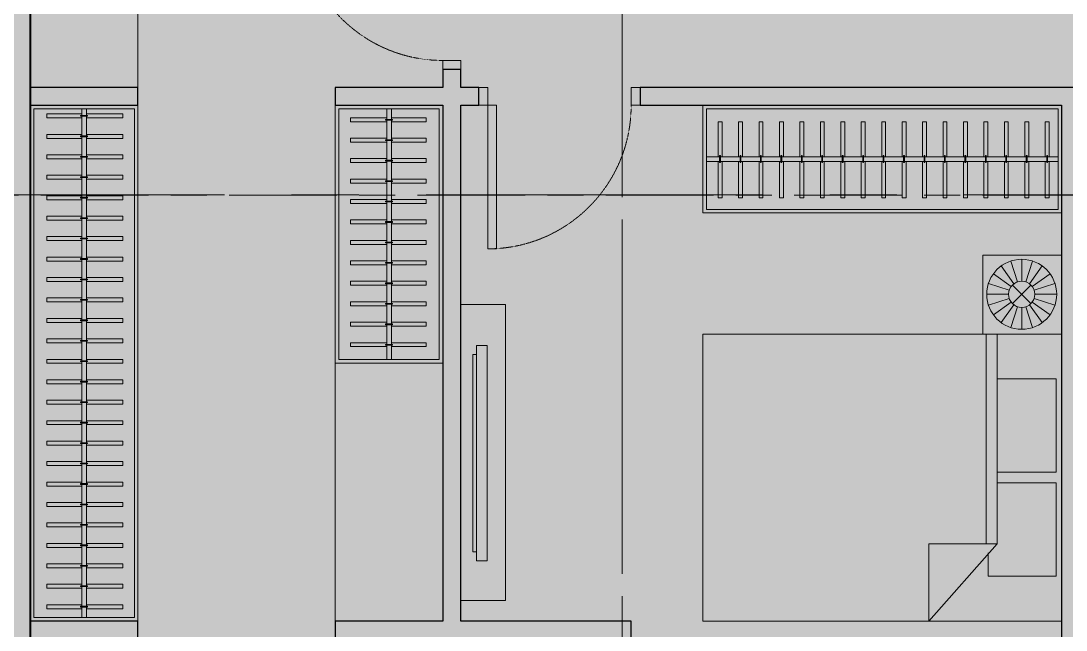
# Model space of a CAD drawing. Header units: millimetres. Extents: x -100356 to 314685, y 446 to 1273965.
# Drawn here: x 60838 to 66666, y 1098338 to 1101734 of the extents above; entities that cross this region are included whole.
import ezdxf
from ezdxf.xclip import XClip

# ---------------------------------------------------------------- set-up
doc = ezdxf.new("R2010")
doc.units = ezdxf.units.MM
doc.header["$XCLIPFRAME"] = 2
for name, pattern in [('CENTER', [2, 1.25, -0.25, 0.25, -0.25]), ('CENTER2', [28.574999999999996, 19.05, -3.174999999999999, 3.174999999999999, -3.174999999999999]), ('Kume - Grid Line', [10.5, 5.999999999999999, -1.25, 2, -1.25]), ('VL2 - tb$0$HIDDEN', [0.375, 0.25, -0.125])]:
    doc.linetypes.add(name, pattern=pattern)
for name, color, linetype, lineweight in [('@ color hatch', 7, 'Continuous', 13), ('A-_ANOT----_D', 7, 'Continuous', 5), ('A.Axis', 251, 'CENTER2', 13), ('A1 - dp$0$TUONG 2', 2, 'Continuous', 25), ('Hatch-wall', 251, 'Continuous', 5), ('LGI', 250, 'CENTER', 9), ('VL2 - tb$0$CUA', 5, 'Continuous', 9), ('VL2 - tb$0$FURNITURE', 8, 'Continuous', 5)]:
    doc.layers.add(name, color=color, linetype=linetype, lineweight=lineweight)
doc.layers.add('@area depoint', color=8, linetype='Continuous', lineweight=35, plot=False)
doc.styles.add('arial_eng', font='ARIALNI.TTF')

# ---------------------------------------------------------------- blocks, each defined once
blk = doc.blocks.new('VL1 revised')
at = {"layer": 'Hatch-wall', "ltscale": 0.5}
h = blk.add_hatch(color=256, dxfattribs=at)
h.dxf.hatch_style = 1
h.paths.add_polyline_path([(-3100.000599049032, -8150.15994298656), (-3100.000256870175, -1649.89728104329), (-2900.000256870117, -1649.897702117043), (-2900.000256870117, -1749.89766989206), (-3000.000256870117, -1749.897702117043), (-3000.000572528574, -8150.15994298656), (-2800.000553256366, -8150.159943010425), (-2800.000553411315, -9450.172068937332), (-2550.000553247286, -9450.172068967135), (-2550.000553247286, -9650.15994298656), (-3100.000553256366, -9650.15994298656), (-3100.000599049032, -8349.819615642831), (-3629.12690700026, -8349.819528392807), (-3629.12690700026, -8149.819239323027)])
h.paths.add_polyline_path([(-6450.400635734724, -9450.002849907498), (-6450.40410532651, -8649.831923099468), (-6450.40410532651, -6049.831925491744), (-6550.40410532651, -6049.831925491744), (-6550.40410532651, -5949.831925491744), (-6350.40410532651, -5949.831925491744), (-6350.40410532651, -8149.81932657311), (-6029.12690700026, -8149.819239323027), (-6029.12690700026, -8349.819528468302), (-6250.396009612014, -8349.819615718385), (-6250.405261857435, -9649.83192450658), (-6800.400635719881, -9649.831741677539), (-6800.400635719881, -9450.002849907498)])
h.paths.add_polyline_path([(-7650.40410532651, -4949.831925491744), (-7550.40410532651, -4949.831925491744), (-7550.40410532651, -4799.897491579177), (-6029.12690700026, -4799.897491579177), (-6029.12690700026, -4699.89749157941), (-6929.12690700026, -4699.89749157941), (-6929.12690700026, -1749.897491579177), (-6029.12690700026, -1749.897491579177), (-6029.12690700026, -1649.897491579526), (-7029.12690699962, -1649.897491579526), (-7029.12690699962, -2299.897491668933), (-9300.408259747957, -2299.897491668584), (-9300.408259747957, -1649.897491581971), (-9500.40829512116, -1649.897491580457), (-9500.40829512116, -2199.897490576608), (-10550.41592231131, -2199.897490967356), (-10550.41592272703, -2399.897490551753), (-7029.12690699962, -2399.897490576957), (-7029.126906999445, -4699.89749157941), (-7650.40410532651, -4699.89749157906)])
h.paths.add_polyline_path([(-8900.400635719881, -9649.831741677539), (-8900.400635719881, -9450.002849907498), (-9350.400635764701, -9450.002849907498), (-9350.400635734666, -6049.831925491686), (-7450.404105326394, -6049.831925491686), (-7450.40410532651, -5949.831925491744), (-7550.40410532651, -5949.831925491744), (-7550.40410532651, -5849.831925491744), (-7650.40410532651, -5849.831925491744), (-7650.404105326394, -5949.831925491686), (-9450.400635734666, -5949.831925491686), (-9450.400635740603, -6549.769647145818), (-9550.46940133418, -6549.769647145818), (-9550.46940132248, -8150.196337732545), (-9550.420044660743, -9649.831741677539)])
h.paths.add_polyline_path([(-10750.37680716731, -5849.831582532031), (-10550.45503367047, -5849.832268451515), (-10550.41592041886, -6549.758970714116), (-10450.46940133418, -6549.769647145818), (-10450.46940133418, -6749.769647145818), (-10550.41592043056, -6749.769647145993), (-10550.41592058807, -6752.793313932722), (-10750.42003721464, -6752.794782012934)])
h.paths.add_polyline_path([(-4499.999590280873, 150.0805675481097), (-10750.41592364438, 150.1008950219257), (-10750.41592364432, 0.1025083314161748), (-10550.41592364432, 0.1025083314161748), (-10550.41592364432, 0.09842820576159284), (-9500.40829512116, 0.09842820576159284), (-9500.4082597479, -649.8974906647345), (-9300.408259747957, -649.8974906632211), (-9300.373007513292, 0.1025083314161748), (-4500.001584871847, 0.03869429597398266)])
edge = h.paths.add_edge_path()
edge.add_line((0.002139655873179436, -4519.844118055888), (-399.9978603512282, -4519.844118055888))
edge.add_line((-399.9978603512282, -4519.844118055888), (-399.9978603512282, -3699.82753797411))
edge.add_line((-399.9978603512282, -3699.82753797411), (0.0011567342444323, -3699.82753797411))
edge.add_line((0.0011567342444323, -3699.82753797411), (0.00115673866821453, -1899.827537974052))
edge.add_line((0.00115673866821453, -1899.827537974052), (-1599.997596995148, -1899.827537974401))
edge.add_line((-1599.997596995148, -1899.827537974401), (-1599.997629220132, -2799.82753797411))
edge.add_line((-1599.997629220132, -2799.82753797411), (-1699.997629220132, -2799.82753797411))
edge.add_line((-1699.997629220132, -2799.82753797411), (-1699.997919244808, -1899.827602421108))
edge.add_line((-1699.997919244808, -1899.827602421108), (-2000.000572528574, -1899.827634645975))
edge.add_line((-2000.000572528574, -1899.827634645975), (-2000.000572528574, -1799.827956895635))
edge.add_line((-2000.000572528574, -1799.827956895635), (-1900.000572528574, -1799.827535821882))
edge.add_line((-1900.000572528574, -1799.827535821882), (-1900.000572528574, -1699.827535821882))
edge.add_line((-1900.000572528574, -1699.827535821882), (-1800.000572528574, -1699.827535821882))
edge.add_line((-1800.000572528574, -1699.827535821882), (-1800.000572528574, -1799.827535821882))
edge.add_line((-1800.000572528574, -1799.827535821882), (0.001156738901045173, -1799.827535825723))
edge.add_line((0.001156738901045173, -1799.827535825723), (0.0006153907743282616, 0.06815831316635013))
edge.add_line((0.0006153907743282616, 0.06815831316635013), (-1800.000572528574, 0.06815831316635013))
edge.add_line((-1800.000572528574, 0.06815831316635013), (-1800.000572528574, -949.8275358218816))
edge.add_line((-1800.000572528574, -949.8275358218816), (-1900.000572528574, -949.8275358218816))
edge.add_line((-1900.000572528574, -949.8275358218816), (-1900.000572528574, 0.06815831316635013))
edge.add_line((-1900.000572528574, 0.06815831316635013), (-3100.000594648824, 0.06858687492785975))
edge.add_line((-3100.000594648824, 0.06858687492785975), (-3100.000594648824, 150.168027553882))
edge.add_line((-3100.000594648824, 150.168027553882), (0.001156743091996759, 150.1675989823416))
edge.add_line((0.001156743091996759, 150.1675989823416), (200.001156743092, 150.1675989823416))
edge.add_line((200.001156743092, 150.1675989823416), (200.0011567432666, -9649.83174167748))
edge.add_line((200.0011567432666, -9649.83174167748), (-450.0005532711511, -9649.831741677306))
edge.add_line((-450.0005532711511, -9649.831741677306), (-450.0005532710929, -9449.831735049607))
edge.add_line((-450.0005532710929, -9449.831735049607), (-4.255562089383602e-07, -9449.831741684175))
edge.add_line((-4.255562089383602e-07, -9449.831741684175), (0.001156730169896036, -5369.844118053967))
edge.add_line((0.001156730169896036, -5369.844118053967), (-1699.997596995148, -5369.84411805385))
edge.add_line((-1699.997596995148, -5369.84411805385), (-1699.997596995148, -3549.82753797411))
edge.add_line((-1699.997596995148, -3549.82753797411), (-1599.997596995148, -3549.82753797411))
edge.add_line((-1599.997596995148, -3549.82753797411), (-1599.997596995148, -5269.84411805385))
edge.add_line((-1599.997596995148, -5269.84411805385), (0.001156730344519019, -5269.844118057925))
edge.add_line((0.001156730344519019, -5269.844118057925), (0.001156732207164168, -4519.844118055888))
h = blk.add_hatch(color=256, dxfattribs=at)
h.dxf.hatch_style = 1
h.paths.add_polyline_path([(-0.002621470659505576, -3799.827537974168), (-0.002621470601297915, -4419.844118055829), (0.002139655873179436, -4419.844118055888), (0.002139655873179436, -3799.82753797411)], flags=17)
h.paths.add_polyline_path([(-0.002621470601297915, -3699.827537974168), (-0.002621470659505576, -4519.844118055829), (0.001156732207164168, -4519.844118055888), (0.001156730344519019, -5269.844118057925), (-1599.997596995148, -5269.84411805385), (-1599.997596995148, -3549.82753797411), (-1699.997596995148, -3549.82753797411), (-1699.997596995148, -5369.84411805385), (0.001156730169896036, -5369.844118053967), (-4.255562089383602e-07, -9449.831741684175), (-450.0005532710929, -9449.831735049607), (-450.0005532711511, -9649.831741677306), (200.0011567432666, -9649.83174167748), (200.001156743092, 150.1675989823416), (0.001156743091996759, 150.1675989823416), (-3200.000572528632, 150.168027553882), (-3200.000572528632, 0.06858687492785975), (-1900.000572528574, 0.06815831316635013), (-1900.000572528574, -799.8974915795261), (-1800.000572528574, -799.8974915795261), (-1800.000572528574, 0.06815831316635013), (0.0006153907743282616, 0.06815831316635013), (0.001156738901045173, -1799.827535825723), (-1599.997596995439, -1799.827535822289), (-1599.997596995148, -1649.897491579526), (-1800.000572528574, -1649.897491579526), (-1800.000572528574, -1549.897491579526), (-1900.000572528574, -1549.897491579526), (-1900.000572528574, -1649.897281042649), (-2000.000572528574, -1649.897702116403), (-2000.000572528574, -1749.897379866801), (-1699.997919244808, -1749.897347641934), (-1699.997629220132, -2799.82753797411), (-1599.997629220132, -2799.82753797411), (-1599.997596995148, -1899.827537974401), (0.00115673866821453, -1899.827537974052), (0.0011567342444323, -3699.82753797411)])
at = {"layer": 'A1 - dp$0$TUONG 2', "ltscale": 0.5}
blk.add_lwpolyline([(0.001156743091996759, 150.1675989823416), (200.001156743092, 150.1675989823416), (200.0011567432666, -9649.83174167748), (-450.0005532711511, -9649.831741677306)], dxfattribs=at)
at = {"color": 1, "ltscale": 0.5, "style": 'arial_eng'}
blk.add_attdef('AC', (-10424.08873093402, -1988.590437841427, -6.939877011279239e-05), '', height=300, rotation=7.777344308823066e-06, dxfattribs=at)
blk = doc.blocks.new('grid tower')
at = {"layer": 'A.Axis', "linetype": 'Kume - Grid Line', "lineweight": 9, "ltscale": 100}
for p, q in [((10449.79834466649, 38386.77397704031), (10449.79834466625, -18372.69118757342)), ((48341.18399926659, 25049.9365124742), (-14918.79991812445, 25049.93651247438))]:
    blk.add_line(p, q, dxfattribs=at)
blk = doc.blocks.new('VL2 - tb$0$A$C6FE626A3')
for p, q in [((-90, 605.700302251149), (-150, 605.700302251149)), ((-150, -594.299697748851), (-150, 605.700302251149)), ((-90, -594.299697748851), (-90, 605.700302251149)), ((-90, 556.6419258960523), (-70, 556.6419258960523)), ((-70, -544.8904991850723), (-70, 556.6419258960523)), ((-90, -544.8904991850723), (-70, -544.8904991850723)), ((-90, -594.299697748851), (-150, -594.299697748851))]:
    blk.add_line(p, q)
blk = doc.blocks.new('*U133')
for points in [[(0, 600.0000000004657), (0, 0), (1999.999999701628, -1.338776200792655e-09), (1999.999999701628, 599.9999999991268)], [(1979.999999701628, 579.9996613710535), (1979.999999701628, 19.99966137105366), (20, 20.00000000046566), (20, 580.0000000004657)]]:
    blk.add_lwpolyline(points, close=True)
at = {"ltscale": 6}
for points in [[(91.12045714489068, 313.1103512093541), (91.12045714489068, 515.2497102723573), (69.05608865639078, 515.2497102723573), (69.05608865639078, 313.1103512093541)], [(205.1204571448907, 313.1103512092712), (205.1204571448907, 515.2497102722743), (183.0560886563908, 515.2497102722743), (183.0560886563908, 313.1103512092712)], [(319.1204571448907, 313.1103512091883), (319.1204571448907, 515.2497102721915), (297.0560886563908, 515.2497102721915), (297.0560886563908, 313.1103512091883)], [(433.1204571448907, 313.1103512091053), (433.1204571448907, 515.2497102721085), (411.0560886563908, 515.2497102721085), (411.0560886563908, 313.1103512091053)], [(547.1204571448907, 313.1103512090223), (547.1204571448907, 515.2497102720256), (525.0560886563908, 515.2497102720256), (525.0560886563908, 313.1103512090223)], [(661.1204571448907, 313.1103512089394), (661.1204571448907, 515.2497102719426), (639.0560886563908, 515.2497102719426), (639.0560886563908, 313.1103512089394)], [(775.1204571448907, 313.1103512088565), (775.1204571448907, 515.2497102718596), (753.0560886563908, 515.2497102718596), (753.0560886563908, 313.1103512088565)], [(889.1204571448907, 313.1103512087735), (889.1204571448907, 515.2497102717767), (867.0560886563908, 515.2497102717767), (867.0560886563908, 313.1103512087735)], [(1003.120457144891, 313.1103512086905), (1003.120457144891, 515.2497102716937), (981.0560886563908, 515.2497102716937), (981.0560886563908, 313.1103512086905)], [(1117.120457144891, 313.1103512086076), (1117.120457144891, 515.2497102716109), (1095.056088656391, 515.2497102716109), (1095.056088656391, 313.1103512086076)], [(1231.120457144891, 313.1103512085247), (1231.120457144891, 515.2497102715279), (1209.056088656391, 515.2497102715279), (1209.056088656391, 313.1103512085247)], [(1345.120457144891, 313.1103512084417), (1345.120457144891, 515.2497102714449), (1323.056088656391, 515.2497102714449), (1323.056088656391, 313.1103512084417)], [(1459.120457144891, 313.1103512083588), (1459.120457144891, 515.249710271362), (1437.056088656391, 515.249710271362), (1437.056088656391, 313.1103512083588)], [(1573.120457144891, 313.1103512082758), (1573.120457144891, 515.249710271279), (1551.056088656391, 515.249710271279), (1551.056088656391, 313.1103512082758)], [(1687.120457144891, 313.1103512081929), (1687.120457144891, 515.2497102711961), (1665.056088656391, 515.2497102711961), (1665.056088656391, 313.1103512081929)], [(1801.120457144891, 313.1103512081099), (1801.120457144891, 515.2497102711131), (1779.056088656391, 515.2497102711131), (1779.056088656391, 313.1103512081099)], [(1915.120457144891, 313.110351208027), (1915.120457144891, 515.2497102710302), (1893.056088656391, 515.2497102710302), (1893.056088656391, 313.110351208027)], [(69.05608865639078, 286.7103512094473), (69.05608865639078, 92.0852110228152), (91.12045714489068, 92.0852110228152), (91.12045714489068, 286.7103512094473)], [(183.0560886563908, 286.7103512093643), (183.0560886563908, 92.08521102273225), (205.1204571448907, 92.08521102273225), (205.1204571448907, 286.7103512093643)], [(297.0560886563908, 286.7103512092814), (297.0560886563908, 92.0852110226493), (319.1204571448907, 92.0852110226493), (319.1204571448907, 286.7103512092814)], [(411.0560886563908, 286.7103512091984), (411.0560886563908, 92.08521102256637), (433.1204571448907, 92.08521102256637), (433.1204571448907, 286.7103512091984)], [(525.0560886563908, 286.7103512091155), (525.0560886563908, 92.08521102248342), (547.1204571448907, 92.08521102248342), (547.1204571448907, 286.7103512091155)], [(639.0560886563908, 286.7103512090325), (639.0560886563908, 92.08521102240047), (661.1204571448907, 92.08521102240047), (661.1204571448907, 286.7103512090325)], [(753.0560886563908, 286.7103512089496), (753.0560886563908, 92.08521102231752), (775.1204571448907, 92.08521102231752), (775.1204571448907, 286.7103512089496)], [(867.0560886563908, 286.7103512088667), (867.0560886563908, 92.08521102223457), (889.1204571448907, 92.08521102223457), (889.1204571448907, 286.7103512088667)], [(981.0560886563908, 286.7103512087837), (981.0560886563908, 92.08521102215164), (1003.120457144891, 92.08521102215164), (1003.120457144891, 286.7103512087837)], [(1095.056088656391, 286.7103512087007), (1095.056088656391, 92.08521102206869), (1117.120457144891, 92.08521102206869), (1117.120457144891, 286.7103512087007)], [(1209.056088656391, 286.7103512086178), (1209.056088656391, 92.08521102198574), (1231.120457144891, 92.08521102198574), (1231.120457144891, 286.7103512086178)], [(1323.056088656391, 286.7103512085349), (1323.056088656391, 92.0852110219028), (1345.120457144891, 92.0852110219028), (1345.120457144891, 286.7103512085349)], [(1437.056088656391, 286.7103512084519), (1437.056088656391, 92.08521102181984), (1459.120457144891, 92.08521102181984), (1459.120457144891, 286.7103512084519)], [(1551.056088656391, 286.7103512083689), (1551.056088656391, 92.08521102173691), (1573.120457144891, 92.08521102173691), (1573.120457144891, 286.7103512083689)], [(1665.056088656391, 286.710351208286), (1665.056088656391, 92.08521102165396), (1687.120457144891, 92.08521102165396), (1687.120457144891, 286.710351208286)], [(1779.056088656391, 286.7103512082031), (1779.056088656391, 92.08521102157101), (1801.120457144891, 92.08521102157101), (1801.120457144891, 286.7103512082031)], [(1893.056088656391, 286.7103512081201), (1893.056088656391, 92.08521102148806), (1915.120457144891, 92.08521102148806), (1915.120457144891, 286.7103512081201)]]:
    blk.add_lwpolyline(points, dxfattribs=at)
for points in [[(1979.999999701628, 286.6991212941357), (1979.999999701628, 313.0991212940426), (20, 313.0991212953813), (19.99999859370291, 286.6991212952416)], [(82.66130431878264, 319.1750910408446), (78.31132171020727, 319.1750910408446), (78.31132171020727, 280.4417676448938), (82.66130431878264, 280.4417676448938)], [(196.6613043187826, 319.1750910407616), (192.3113217102073, 319.1750910407616), (192.3113217102073, 280.4417676448109), (196.6613043187826, 280.4417676448109)], [(310.6613043187826, 319.1750910406787), (306.3113217102073, 319.1750910406787), (306.3113217102073, 280.441767644728), (310.6613043187826, 280.441767644728)], [(424.6613043187826, 319.1750910405957), (420.3113217102073, 319.1750910405957), (420.3113217102073, 280.441767644645), (424.6613043187826, 280.441767644645)], [(538.6613043187826, 319.1750910405128), (534.3113217102073, 319.1750910405128), (534.3113217102073, 280.441767644562), (538.6613043187826, 280.441767644562)], [(652.6613043187826, 319.1750910404298), (648.3113217102073, 319.1750910404298), (648.3113217102073, 280.4417676444791), (652.6613043187826, 280.4417676444791)], [(766.6613043187826, 319.1750910403469), (762.3113217102073, 319.1750910403469), (762.3113217102073, 280.4417676443962), (766.6613043187826, 280.4417676443962)], [(880.6613043187826, 319.175091040264), (876.3113217102073, 319.175091040264), (876.3113217102073, 280.4417676443132), (880.6613043187826, 280.4417676443132)], [(994.6613043187826, 319.175091040181), (990.3113217102073, 319.175091040181), (990.3113217102073, 280.4417676442303), (994.6613043187826, 280.4417676442303)], [(1108.661304318783, 319.175091040098), (1104.311321710207, 319.175091040098), (1104.311321710207, 280.4417676441473), (1108.661304318783, 280.4417676441473)], [(1222.661304318783, 319.1750910400151), (1218.311321710207, 319.1750910400151), (1218.311321710207, 280.4417676440644), (1222.661304318783, 280.4417676440644)], [(1336.661304318783, 319.1750910399322), (1332.311321710207, 319.1750910399322), (1332.311321710207, 280.4417676439814), (1336.661304318783, 280.4417676439814)], [(1450.661304318783, 319.1750910398492), (1446.311321710207, 319.1750910398492), (1446.311321710207, 280.4417676438985), (1450.661304318783, 280.4417676438985)], [(1564.661304318783, 319.1750910397662), (1560.311321710207, 319.1750910397662), (1560.311321710207, 280.4417676438155), (1564.661304318783, 280.4417676438155)], [(1678.661304318783, 319.1750910396833), (1674.311321710207, 319.1750910396833), (1674.311321710207, 280.4417676437326), (1678.661304318783, 280.4417676437326)], [(1792.661304318783, 319.1750910396004), (1788.311321710207, 319.1750910396004), (1788.311321710207, 280.4417676436497), (1792.661304318783, 280.4417676436497)], [(1906.661304318783, 319.1750910395174), (1902.311321710207, 319.1750910395174), (1902.311321710207, 280.4417676435667), (1906.661304318783, 280.4417676435667)]]:
    blk.add_lwpolyline(points, close=True, dxfattribs=at)
blk = doc.blocks.new('VL2 - tb$0$Bed 1600')
at = {"linetype": 'Continuous'}
for p, q in [((2.000000749999799, -80.00003000000197), (2.000000749999799, 0)), ((2.000000749999799, 0), (65.99999225000056, 0)), ((65.99999225000056, 0), (65.99999225000056, -80.00003000000197)), ((12.00000150000051, -1.200000000002547), (32.79999149999958, -1.200000000002547)), ((12.00000150000051, -14.40000000000146), (12.00000150000051, -1.200000000002547)), ((32.79999149999958, -1.200000000002547), (32.79999149999958, -14.40000000000146)), ((35.20000150000124, -1.200000000002547), (56.00000150000005, -1.200000000002547)), ((35.20000150000124, -14.40000000000146), (35.20000150000124, -1.200000000002547)), ((56.00000150000005, -1.200000000002547), (56.00000150000005, -16.39999999999964)), ((2.000000749999799, -14.40000000000146), (48.80001150000317, -14.40000000000146)), ((65.99999225000056, -29.59999999999854), (48.80001150000317, -14.40000000000146)), ((48.80001150000317, -14.40000000000146), (48.80001150000317, -29.59999999999854)), ((48.80001150000317, -16.80000000000109), (2.000000749999799, -16.80000000000109)), ((56.00000150000005, -16.39999999999964), (50.79937150000114, -16.39999999999964)), ((48.80001150000317, -29.59999999999854), (65.99999225000056, -29.59999999999854)), ((65.99999225000056, -80.00003000000197), (2.000000749999799, -80.00003000000197))]:
    blk.add_line(p, q, dxfattribs=at)
blk = doc.blocks.new('VL2 - tb$0$tab')
for p, q in [((439.0243902440415, 0), (0, 0)), ((0, 0), (0, -439.0243902440415)), ((439.0243902440415, -439.0243902440998), (439.0243902440415, 0)), ((194.7534147979459, -152.8788605035515), (157.068415483809, -36.8963585163001)), ((217.3644143863348, -149.2976299885777), (217.3644143863348, -27.34641047636979)), ((239.9754139747238, -152.8788605035515), (277.6604132887442, -36.89635851635831)), ((158.1680489442078, -179.4596846988424), (59.50743987411261, -107.7785563705256)), ((174.3557373892981, -163.2719962538103), (102.6746090609813, -64.61138718365692)), ((260.3730913832551, -163.2719962538103), (332.0542197116883, -64.61138718371511)), ((276.5607798283454, -179.4596846988424), (375.2213888984406, -107.7785563705256)), ((147.7749131940072, -199.857362107432), (31.79241120675579, -162.1723627934116)), ((165.6248938116477, -170.7288411212503), (269.1039349609054, -274.207882270508)), ((269.1039349609054, -170.7288411212503), (165.6248938116477, -274.207882270508)), ((286.9539155786624, -199.8573621074902), (402.9364175657973, -162.1723627934698)), ((144.1936826789751, -222.4683616958791), (22.24246316682547, -222.4683616958791)), ((290.5351460935781, -222.4683616958791), (412.4863656058441, -222.4683616958791)), ((147.7749131940072, -245.0793612842681), (31.79241120675579, -282.7643605982885)), ((158.1680489442078, -265.4770386928576), (59.50743987411261, -337.1581670212327)), ((174.3557373892981, -281.6647271379479), (102.6746090608649, -380.3253362080432)), ((260.3730913832551, -281.6647271379479), (332.0542197116883, -380.3253362080432)), ((276.5607798283454, -265.4770386929158), (375.2213888984406, -337.1581670212327)), ((286.9539155786624, -245.0793612842681), (402.9364175657973, -282.7643605982885)), ((194.7534147978294, -292.0578628882067), (157.068415483809, -408.0403648753999)), ((217.3644143862184, -295.6390934031806), (217.3644143862184, -417.5903129153884)), ((217.3644143863348, -295.6390934031806), (217.3644143863348, -417.5903129153884)), ((239.9754139747238, -292.0578628882067), (277.6604132887442, -408.0403648753999)), ((0, -439.0243902440415), (439.0243902440415, -439.0243902440998))]:
    blk.add_line(p, q)
for radius in [195.1219512195127, 73.17073170731727]:
    blk.add_circle((217.3644143863348, -222.4683616958791), radius)
blk = doc.blocks.new('*U134')
for points in [[(-850, 100), (-900, 100), (-900, 0), (-850, 0)], [(0, 100), (-50, 100), (-50, 0), (0, 0)], [(-50, 0), (-100, 0), (-100, -800), (-50.00000000000002, -800)]]:
    blk.add_lwpolyline(points, close=True)
at = {"linetype": 'VL2 - tb$0$HIDDEN'}
blk.add_arc((-50, 0), 800, 180, 270, dxfattribs=at)
blk = doc.blocks.new('*U289')
for points in [[(0, 600.0000000004657), (0, 0), (2875.071099941377, -1.975474224266782e-09), (2875.071099941377, 599.9999999984901)], [(2855.071099941377, 579.9996613704169), (2855.071099941377, 19.99966137041697), (20, 20.00000000046566), (20, 580.0000000004657)]]:
    blk.add_lwpolyline(points, close=True)
at = {"ltscale": 6}
for points in [[(91.12045714489068, 313.1103512093541), (91.12045714489068, 515.2497102723573), (69.05608865639078, 515.2497102723573), (69.05608865639078, 313.1103512093541)], [(205.1204571448907, 313.1103512092712), (205.1204571448907, 515.2497102722743), (183.0560886563908, 515.2497102722743), (183.0560886563908, 313.1103512092712)], [(319.1204571448907, 313.1103512091883), (319.1204571448907, 515.2497102721915), (297.0560886563908, 515.2497102721915), (297.0560886563908, 313.1103512091883)], [(433.1204571448907, 313.1103512091053), (433.1204571448907, 515.2497102721085), (411.0560886563908, 515.2497102721085), (411.0560886563908, 313.1103512091053)], [(547.1204571448907, 313.1103512090223), (547.1204571448907, 515.2497102720256), (525.0560886563908, 515.2497102720256), (525.0560886563908, 313.1103512090223)], [(661.1204571448907, 313.1103512089394), (661.1204571448907, 515.2497102719426), (639.0560886563908, 515.2497102719426), (639.0560886563908, 313.1103512089394)], [(775.1204571448907, 313.1103512088565), (775.1204571448907, 515.2497102718596), (753.0560886563908, 515.2497102718596), (753.0560886563908, 313.1103512088565)], [(889.1204571448907, 313.1103512087735), (889.1204571448907, 515.2497102717767), (867.0560886563908, 515.2497102717767), (867.0560886563908, 313.1103512087735)], [(1003.120457144891, 313.1103512086905), (1003.120457144891, 515.2497102716937), (981.0560886563908, 515.2497102716937), (981.0560886563908, 313.1103512086905)], [(1117.120457144891, 313.1103512086076), (1117.120457144891, 515.2497102716109), (1095.056088656391, 515.2497102716109), (1095.056088656391, 313.1103512086076)], [(1231.120457144891, 313.1103512085247), (1231.120457144891, 515.2497102715279), (1209.056088656391, 515.2497102715279), (1209.056088656391, 313.1103512085247)], [(1345.120457144891, 313.1103512084417), (1345.120457144891, 515.2497102714449), (1323.056088656391, 515.2497102714449), (1323.056088656391, 313.1103512084417)], [(1459.120457144891, 313.1103512083588), (1459.120457144891, 515.249710271362), (1437.056088656391, 515.249710271362), (1437.056088656391, 313.1103512083588)], [(1573.120457144891, 313.1103512082758), (1573.120457144891, 515.249710271279), (1551.056088656391, 515.249710271279), (1551.056088656391, 313.1103512082758)], [(1687.120457144891, 313.1103512081929), (1687.120457144891, 515.2497102711961), (1665.056088656391, 515.2497102711961), (1665.056088656391, 313.1103512081929)], [(1801.120457144891, 313.1103512081099), (1801.120457144891, 515.2497102711131), (1779.056088656391, 515.2497102711131), (1779.056088656391, 313.1103512081099)], [(1915.120457144891, 313.110351208027), (1915.120457144891, 515.2497102710302), (1893.056088656391, 515.2497102710302), (1893.056088656391, 313.110351208027)], [(2029.120457144891, 313.1103512079441), (2029.120457144891, 515.2497102709473), (2007.056088656391, 515.2497102709473), (2007.056088656391, 313.1103512079441)], [(2143.120457144891, 313.1103512078611), (2143.120457144891, 515.2497102708643), (2121.056088656391, 515.2497102708643), (2121.056088656391, 313.1103512078611)], [(2257.120457144891, 313.1103512077781), (2257.120457144891, 515.2497102707814), (2235.056088656391, 515.2497102707814), (2235.056088656391, 313.1103512077781)], [(2371.120457144891, 313.1103512076952), (2371.120457144891, 515.2497102706984), (2349.056088656391, 515.2497102706984), (2349.056088656391, 313.1103512076952)], [(2485.120457144891, 313.1103512076123), (2485.120457144891, 515.2497102706154), (2463.056088656391, 515.2497102706154), (2463.056088656391, 313.1103512076123)], [(2599.120457144891, 313.1103512075293), (2599.120457144891, 515.2497102705325), (2577.056088656391, 515.2497102705325), (2577.056088656391, 313.1103512075293)], [(2713.120457144891, 313.1103512074463), (2713.120457144891, 515.2497102704496), (2691.056088656391, 515.2497102704496), (2691.056088656391, 313.1103512074463)], [(2827.120457144891, 313.1103512073634), (2827.120457144891, 515.2497102703667), (2805.056088656391, 515.2497102703667), (2805.056088656391, 313.1103512073634)], [(69.05608865639078, 286.7103512094473), (69.05608865639078, 92.0852110228152), (91.12045714489068, 92.0852110228152), (91.12045714489068, 286.7103512094473)], [(183.0560886563908, 286.7103512093643), (183.0560886563908, 92.08521102273225), (205.1204571448907, 92.08521102273225), (205.1204571448907, 286.7103512093643)], [(297.0560886563908, 286.7103512092814), (297.0560886563908, 92.0852110226493), (319.1204571448907, 92.0852110226493), (319.1204571448907, 286.7103512092814)], [(411.0560886563908, 286.7103512091984), (411.0560886563908, 92.08521102256637), (433.1204571448907, 92.08521102256637), (433.1204571448907, 286.7103512091984)], [(525.0560886563908, 286.7103512091155), (525.0560886563908, 92.08521102248342), (547.1204571448907, 92.08521102248342), (547.1204571448907, 286.7103512091155)], [(639.0560886563908, 286.7103512090325), (639.0560886563908, 92.08521102240047), (661.1204571448907, 92.08521102240047), (661.1204571448907, 286.7103512090325)], [(753.0560886563908, 286.7103512089496), (753.0560886563908, 92.08521102231752), (775.1204571448907, 92.08521102231752), (775.1204571448907, 286.7103512089496)], [(867.0560886563908, 286.7103512088667), (867.0560886563908, 92.08521102223457), (889.1204571448907, 92.08521102223457), (889.1204571448907, 286.7103512088667)], [(981.0560886563908, 286.7103512087837), (981.0560886563908, 92.08521102215164), (1003.120457144891, 92.08521102215164), (1003.120457144891, 286.7103512087837)], [(1095.056088656391, 286.7103512087007), (1095.056088656391, 92.08521102206869), (1117.120457144891, 92.08521102206869), (1117.120457144891, 286.7103512087007)], [(1209.056088656391, 286.7103512086178), (1209.056088656391, 92.08521102198574), (1231.120457144891, 92.08521102198574), (1231.120457144891, 286.7103512086178)], [(1323.056088656391, 286.7103512085349), (1323.056088656391, 92.0852110219028), (1345.120457144891, 92.0852110219028), (1345.120457144891, 286.7103512085349)], [(1437.056088656391, 286.7103512084519), (1437.056088656391, 92.08521102181984), (1459.120457144891, 92.08521102181984), (1459.120457144891, 286.7103512084519)], [(1551.056088656391, 286.7103512083689), (1551.056088656391, 92.08521102173691), (1573.120457144891, 92.08521102173691), (1573.120457144891, 286.7103512083689)], [(1665.056088656391, 286.710351208286), (1665.056088656391, 92.08521102165396), (1687.120457144891, 92.08521102165396), (1687.120457144891, 286.710351208286)], [(1779.056088656391, 286.7103512082031), (1779.056088656391, 92.08521102157101), (1801.120457144891, 92.08521102157101), (1801.120457144891, 286.7103512082031)], [(1893.056088656391, 286.7103512081201), (1893.056088656391, 92.08521102148806), (1915.120457144891, 92.08521102148806), (1915.120457144891, 286.7103512081201)], [(2007.056088656391, 286.7103512080372), (2007.056088656391, 92.08521102140512), (2029.120457144891, 92.08521102140512), (2029.120457144891, 286.7103512080372)], [(2121.056088656391, 286.7103512079542), (2121.056088656391, 92.08521102132218), (2143.120457144891, 92.08521102132218), (2143.120457144891, 286.7103512079542)], [(2235.056088656391, 286.7103512078713), (2235.056088656391, 92.08521102123923), (2257.120457144891, 92.08521102123923), (2257.120457144891, 286.7103512078713)], [(2349.056088656391, 286.7103512077883), (2349.056088656391, 92.08521102115628), (2371.120457144891, 92.08521102115628), (2371.120457144891, 286.7103512077883)], [(2463.056088656391, 286.7103512077054), (2463.056088656391, 92.08521102107333), (2485.120457144891, 92.08521102107333), (2485.120457144891, 286.7103512077054)], [(2577.056088656391, 286.7103512076225), (2577.056088656391, 92.08521102099039), (2599.120457144891, 92.08521102099039), (2599.120457144891, 286.7103512076225)], [(2691.056088656391, 286.7103512075395), (2691.056088656391, 92.08521102090745), (2713.120457144891, 92.08521102090745), (2713.120457144891, 286.7103512075395)], [(2805.056088656391, 286.7103512074565), (2805.056088656391, 92.0852110208245), (2827.120457144891, 92.0852110208245), (2827.120457144891, 286.7103512074565)]]:
    blk.add_lwpolyline(points, dxfattribs=at)
for points in [[(2855.071099941377, 286.699121293499), (2855.071099941377, 313.0991212934059), (20, 313.0991212953813), (19.99999859370291, 286.6991212952416)], [(82.66130431878264, 319.1750910408446), (78.31132171020727, 319.1750910408446), (78.31132171020727, 280.4417676448938), (82.66130431878264, 280.4417676448938)], [(196.6613043187826, 319.1750910407616), (192.3113217102073, 319.1750910407616), (192.3113217102073, 280.4417676448109), (196.6613043187826, 280.4417676448109)], [(310.6613043187826, 319.1750910406787), (306.3113217102073, 319.1750910406787), (306.3113217102073, 280.441767644728), (310.6613043187826, 280.441767644728)], [(424.6613043187826, 319.1750910405957), (420.3113217102073, 319.1750910405957), (420.3113217102073, 280.441767644645), (424.6613043187826, 280.441767644645)], [(538.6613043187826, 319.1750910405128), (534.3113217102073, 319.1750910405128), (534.3113217102073, 280.441767644562), (538.6613043187826, 280.441767644562)], [(652.6613043187826, 319.1750910404298), (648.3113217102073, 319.1750910404298), (648.3113217102073, 280.4417676444791), (652.6613043187826, 280.4417676444791)], [(766.6613043187826, 319.1750910403469), (762.3113217102073, 319.1750910403469), (762.3113217102073, 280.4417676443962), (766.6613043187826, 280.4417676443962)], [(880.6613043187826, 319.175091040264), (876.3113217102073, 319.175091040264), (876.3113217102073, 280.4417676443132), (880.6613043187826, 280.4417676443132)], [(994.6613043187826, 319.175091040181), (990.3113217102073, 319.175091040181), (990.3113217102073, 280.4417676442303), (994.6613043187826, 280.4417676442303)], [(1108.661304318783, 319.175091040098), (1104.311321710207, 319.175091040098), (1104.311321710207, 280.4417676441473), (1108.661304318783, 280.4417676441473)], [(1222.661304318783, 319.1750910400151), (1218.311321710207, 319.1750910400151), (1218.311321710207, 280.4417676440644), (1222.661304318783, 280.4417676440644)], [(1336.661304318783, 319.1750910399322), (1332.311321710207, 319.1750910399322), (1332.311321710207, 280.4417676439814), (1336.661304318783, 280.4417676439814)], [(1450.661304318783, 319.1750910398492), (1446.311321710207, 319.1750910398492), (1446.311321710207, 280.4417676438985), (1450.661304318783, 280.4417676438985)], [(1564.661304318783, 319.1750910397662), (1560.311321710207, 319.1750910397662), (1560.311321710207, 280.4417676438155), (1564.661304318783, 280.4417676438155)], [(1678.661304318783, 319.1750910396833), (1674.311321710207, 319.1750910396833), (1674.311321710207, 280.4417676437326), (1678.661304318783, 280.4417676437326)], [(1792.661304318783, 319.1750910396004), (1788.311321710207, 319.1750910396004), (1788.311321710207, 280.4417676436497), (1792.661304318783, 280.4417676436497)], [(1906.661304318783, 319.1750910395174), (1902.311321710207, 319.1750910395174), (1902.311321710207, 280.4417676435667), (1906.661304318783, 280.4417676435667)], [(2020.661304318783, 319.1750910394345), (2016.311321710207, 319.1750910394345), (2016.311321710207, 280.4417676434838), (2020.661304318783, 280.4417676434838)], [(2134.661304318783, 319.1750910393515), (2130.311321710207, 319.1750910393515), (2130.311321710207, 280.4417676434008), (2134.661304318783, 280.4417676434008)], [(2248.661304318783, 319.1750910392686), (2244.311321710207, 319.1750910392686), (2244.311321710207, 280.4417676433179), (2248.661304318783, 280.4417676433179)], [(2362.661304318783, 319.1750910391856), (2358.311321710207, 319.1750910391856), (2358.311321710207, 280.4417676432349), (2362.661304318783, 280.4417676432349)], [(2476.661304318783, 319.1750910391027), (2472.311321710207, 319.1750910391027), (2472.311321710207, 280.441767643152), (2476.661304318783, 280.441767643152)], [(2590.661304318783, 319.1750910390198), (2586.311321710207, 319.1750910390198), (2586.311321710207, 280.4417676430691), (2590.661304318783, 280.4417676430691)], [(2704.661304318783, 319.1750910389368), (2700.311321710207, 319.1750910389368), (2700.311321710207, 280.4417676429861), (2704.661304318783, 280.4417676429861)], [(2818.661304318783, 319.1750910388539), (2814.311321710207, 319.1750910388539), (2814.311321710207, 280.4417676429031), (2818.661304318783, 280.4417676429031)]]:
    blk.add_lwpolyline(points, close=True, dxfattribs=at)
blk = doc.blocks.new('*U290')
for points in [[(0, 600.0000000004657), (0, 0), (1437.535550068182, -9.295294512908588e-10), (1437.535550068182, 599.999999999536)], [(1417.535550068182, 579.9996613714628), (1417.535550068182, 19.99966137146291), (20, 20.00000000046566), (20, 580.0000000004657)]]:
    blk.add_lwpolyline(points, close=True)
at = {"ltscale": 6}
for points in [[(91.12045714489068, 313.1103512093541), (91.12045714489068, 515.2497102723573), (69.05608865639078, 515.2497102723573), (69.05608865639078, 313.1103512093541)], [(205.1204571448907, 313.1103512092712), (205.1204571448907, 515.2497102722743), (183.0560886563908, 515.2497102722743), (183.0560886563908, 313.1103512092712)], [(319.1204571448907, 313.1103512091883), (319.1204571448907, 515.2497102721915), (297.0560886563908, 515.2497102721915), (297.0560886563908, 313.1103512091883)], [(433.1204571448907, 313.1103512091053), (433.1204571448907, 515.2497102721085), (411.0560886563908, 515.2497102721085), (411.0560886563908, 313.1103512091053)], [(547.1204571448907, 313.1103512090223), (547.1204571448907, 515.2497102720256), (525.0560886563908, 515.2497102720256), (525.0560886563908, 313.1103512090223)], [(661.1204571448907, 313.1103512089394), (661.1204571448907, 515.2497102719426), (639.0560886563908, 515.2497102719426), (639.0560886563908, 313.1103512089394)], [(775.1204571448907, 313.1103512088565), (775.1204571448907, 515.2497102718596), (753.0560886563908, 515.2497102718596), (753.0560886563908, 313.1103512088565)], [(889.1204571448907, 313.1103512087735), (889.1204571448907, 515.2497102717767), (867.0560886563908, 515.2497102717767), (867.0560886563908, 313.1103512087735)], [(1003.120457144891, 313.1103512086905), (1003.120457144891, 515.2497102716937), (981.0560886563908, 515.2497102716937), (981.0560886563908, 313.1103512086905)], [(1117.120457144891, 313.1103512086076), (1117.120457144891, 515.2497102716109), (1095.056088656391, 515.2497102716109), (1095.056088656391, 313.1103512086076)], [(1231.120457144891, 313.1103512085247), (1231.120457144891, 515.2497102715279), (1209.056088656391, 515.2497102715279), (1209.056088656391, 313.1103512085247)], [(1345.120457144891, 313.1103512084417), (1345.120457144891, 515.2497102714449), (1323.056088656391, 515.2497102714449), (1323.056088656391, 313.1103512084417)], [(69.05608865639078, 286.7103512094473), (69.05608865639078, 92.0852110228152), (91.12045714489068, 92.0852110228152), (91.12045714489068, 286.7103512094473)], [(183.0560886563908, 286.7103512093643), (183.0560886563908, 92.08521102273225), (205.1204571448907, 92.08521102273225), (205.1204571448907, 286.7103512093643)], [(297.0560886563908, 286.7103512092814), (297.0560886563908, 92.0852110226493), (319.1204571448907, 92.0852110226493), (319.1204571448907, 286.7103512092814)], [(411.0560886563908, 286.7103512091984), (411.0560886563908, 92.08521102256637), (433.1204571448907, 92.08521102256637), (433.1204571448907, 286.7103512091984)], [(525.0560886563908, 286.7103512091155), (525.0560886563908, 92.08521102248342), (547.1204571448907, 92.08521102248342), (547.1204571448907, 286.7103512091155)], [(639.0560886563908, 286.7103512090325), (639.0560886563908, 92.08521102240047), (661.1204571448907, 92.08521102240047), (661.1204571448907, 286.7103512090325)], [(753.0560886563908, 286.7103512089496), (753.0560886563908, 92.08521102231752), (775.1204571448907, 92.08521102231752), (775.1204571448907, 286.7103512089496)], [(867.0560886563908, 286.7103512088667), (867.0560886563908, 92.08521102223457), (889.1204571448907, 92.08521102223457), (889.1204571448907, 286.7103512088667)], [(981.0560886563908, 286.7103512087837), (981.0560886563908, 92.08521102215164), (1003.120457144891, 92.08521102215164), (1003.120457144891, 286.7103512087837)], [(1095.056088656391, 286.7103512087007), (1095.056088656391, 92.08521102206869), (1117.120457144891, 92.08521102206869), (1117.120457144891, 286.7103512087007)], [(1209.056088656391, 286.7103512086178), (1209.056088656391, 92.08521102198574), (1231.120457144891, 92.08521102198574), (1231.120457144891, 286.7103512086178)], [(1323.056088656391, 286.7103512085349), (1323.056088656391, 92.0852110219028), (1345.120457144891, 92.0852110219028), (1345.120457144891, 286.7103512085349)]]:
    blk.add_lwpolyline(points, dxfattribs=at)
for points in [[(1417.535550068182, 286.6991212945449), (1417.535550068182, 313.0991212944518), (20, 313.0991212953813), (19.99999859370291, 286.6991212952416)], [(82.66130431878264, 319.1750910408446), (78.31132171020727, 319.1750910408446), (78.31132171020727, 280.4417676448938), (82.66130431878264, 280.4417676448938)], [(196.6613043187826, 319.1750910407616), (192.3113217102073, 319.1750910407616), (192.3113217102073, 280.4417676448109), (196.6613043187826, 280.4417676448109)], [(310.6613043187826, 319.1750910406787), (306.3113217102073, 319.1750910406787), (306.3113217102073, 280.441767644728), (310.6613043187826, 280.441767644728)], [(424.6613043187826, 319.1750910405957), (420.3113217102073, 319.1750910405957), (420.3113217102073, 280.441767644645), (424.6613043187826, 280.441767644645)], [(538.6613043187826, 319.1750910405128), (534.3113217102073, 319.1750910405128), (534.3113217102073, 280.441767644562), (538.6613043187826, 280.441767644562)], [(652.6613043187826, 319.1750910404298), (648.3113217102073, 319.1750910404298), (648.3113217102073, 280.4417676444791), (652.6613043187826, 280.4417676444791)], [(766.6613043187826, 319.1750910403469), (762.3113217102073, 319.1750910403469), (762.3113217102073, 280.4417676443962), (766.6613043187826, 280.4417676443962)], [(880.6613043187826, 319.175091040264), (876.3113217102073, 319.175091040264), (876.3113217102073, 280.4417676443132), (880.6613043187826, 280.4417676443132)], [(994.6613043187826, 319.175091040181), (990.3113217102073, 319.175091040181), (990.3113217102073, 280.4417676442303), (994.6613043187826, 280.4417676442303)], [(1108.661304318783, 319.175091040098), (1104.311321710207, 319.175091040098), (1104.311321710207, 280.4417676441473), (1108.661304318783, 280.4417676441473)], [(1222.661304318783, 319.1750910400151), (1218.311321710207, 319.1750910400151), (1218.311321710207, 280.4417676440644), (1222.661304318783, 280.4417676440644)], [(1336.661304318783, 319.1750910399322), (1332.311321710207, 319.1750910399322), (1332.311321710207, 280.4417676439814), (1336.661304318783, 280.4417676439814)]]:
    blk.add_lwpolyline(points, close=True, dxfattribs=at)
blk = doc.blocks.new('VL2 - tb')
at = {"layer": '@ color hatch', "ltscale": 0.5}
h = blk.add_hatch(color=181, dxfattribs=at)
h.dxf.hatch_style = 1
h.paths.add_polyline_path([(9100.001540497877, 9624.998991703149), (9100.001540497877, 8324.986865752377), (8999.999637712492, 8324.986525425978), (9000.0041954341, 6500.065177052049), (6400.000052928226, 6500.06517671363), (6400.000052968739, 8324.98686574673), (3100.000106230378, 8324.98686574673), (3100.000106230611, 9624.999367163575), (100.0000754365465, 9624.999135101098), (100.000596036145, 1074.999707108364), (499.9484911726904, 1074.999738705403), (499.9483490223065, 174.995190483809), (11349.99997263454, 174.9932980028098), (11349.99997263454, 574.9932980099111), (11800.00016349636, 574.9953756167088), (12250.00016349618, 574.9954839816783), (12249.99750251259, 9624.998991717934)])
h.paths.add_polyline_path([(8800.199474684661, 6900.06517607026), (6600.199736109935, 6900.06517607026), (6600.000134324422, 6600.065176882839), (8799.999872899149, 6600.065176882839)], flags=17)
h.paths.add_polyline_path([(3300.000106230378, 8524.986865752377), (6400.00005316094, 8524.986865827988), (6400.00005316094, 9825.062676458445), (3300.000106230378, 9825.062676382833)])
at = {"layer": 'Hatch-wall', "ltscale": 0.5}
h = blk.add_hatch(color=256, dxfattribs=at)
h.dxf.hatch_style = 1
h.paths.add_polyline_path([(9499.999306179001, 174.9951588867698), (10120.01588626078, 174.9951588867698)], flags=16)
h.paths.add_polyline_path([(9000.064162335068, 6600.067872642248), (8750.200674940366, 6600.065176882839), (8750.200674940366, 6400.053248359647), (8900.066403349629, 6400.060657408438), (8900.099719039921, 5950.071981137269), (9849.99992144329, 5950.066592331976), (9849.999830258312, 3074.994076127477), (9749.999830258428, 3074.994076127477), (9749.999830258428, 2974.994076127477), (9849.999830258312, 2974.994076127477), (9849.999830258312, 2874.99515888677), (9949.999830258312, 2874.99515888677), (9949.999830258312, 2974.994076127477), (10549.99982985784, 2974.994076127477), (10549.99982985784, 3074.994076128176), (9949.999830258312, 3074.994076127477), (9949.999829871347, 5950.065176069562), (10549.99982985784, 5950.065176069562), (10549.99982985784, 6050.063903522154), (8999.999872931163, 6050.067190937989)], flags=16)
h.paths.add_polyline_path([(6400.000052915188, 6050.067190937989), (6400.000053315423, 2974.994076127477), (8849.999830258428, 2974.994076127477), (8849.999830258428, 3074.994076127477), (6500.00005331554, 3074.994076127477), (6499.993228823296, 6400.065566801059), (6650.193758941896, 6400.065562521049), (6650.193758941896, 6600.065562521049), (6599.993218647258, 6600.06479103223), (6600.000053406344, 9824.999032358872), (6400.000053406577, 9824.999032358872), (6400.000052915188, 8524.986865752377), (6400.000052915188, 8324.986865752377)], flags=17)
h.paths.add_polyline_path([(3100.000106230378, 9624.999367163575), (2700.000075436546, 9624.999367163575), (2700.000075436546, 9824.999171773146), (3300.000106230378, 9824.999171773146), (3300.000106230378, 8524.986865752377), (4000.000052915304, 8524.986865752435), (4000.000052915304, 8324.986865752435), (3200.000101085869, 8324.986865752377), (3200.000101085869, 5625.000498386624), (3100.000106230378, 5625.000498386624)], flags=17)
h.paths.add_polyline_path([(100.0007700452115, 1874.993616260879), (100.0005489764153, 1874.993616261054), (100.0005489764153, 1374.993616261054), (100.0007700452115, 1374.993616260879)], flags=16)
edge = h.paths.add_edge_path()
edge.add_line((12249.99982943246, 9624.998991718516), (12249.99982945551, 6050.06517607026))
edge.add_line((12249.99982945551, 6050.06517607026), (11649.99982985784, 6050.06517607026))
edge.add_line((11649.99982985784, 6050.06517607026), (11649.99982985784, 5950.065176069562))
edge.add_line((11649.99982985784, 5950.065176069562), (12249.99982939911, 5950.065176069562))
edge.add_line((12249.99982939911, 5950.065176069562), (12249.99982991628, 3074.994076128176))
edge.add_line((12249.99982991628, 3074.994076128176), (11649.99982985784, 3074.994076128176))
edge.add_line((11649.99982985784, 3074.994076128176), (11649.99982985784, 2974.994076127477))
edge.add_line((11649.99982985784, 2974.994076127477), (12249.99982945598, 2974.994076127477))
edge.add_line((12249.99982945598, 2974.994076127477), (12249.99982945598, 1874.994076127477))
edge.add_line((12249.99982945598, 1874.994076127477), (11070.01588626078, 1874.994076127827))
edge.add_line((11070.01588626078, 1874.994076127827), (11070.01588626078, 1774.994076127128))
edge.add_line((11070.01588626078, 1774.994076127128), (12249.99999267352, 1774.994076126779))
edge.add_line((12249.99999267352, 1774.994076126779), (12250.00016349636, 174.9951588867698))
edge.add_line((12250.00016349636, 174.9951588867698), (10220.01588626078, 174.9951588867698))
edge.add_line((10220.01588626078, 174.9951588867698), (9399.999306179001, 174.9951588867698))
edge.add_line((9399.999306179001, 174.9951588867698), (8649.999306179001, 174.996141804033))
edge.add_line((8649.999306179001, 174.996141804033), (8649.999306179001, 1774.995158870413))
edge.add_line((8649.999306179001, 1774.995158870413), (10320.01588626078, 1774.995158889855))
edge.add_line((10320.01588626078, 1774.995158889855), (10320.01588626078, 1874.995158887119))
edge.add_line((10320.01588626078, 1874.995158887119), (9949.999830258312, 1874.99515888677))
edge.add_line((9949.999830258312, 1874.99515888677), (9949.999830258312, 1974.99515888677))
edge.add_line((9949.999830258312, 1974.99515888677), (9849.999830258312, 1974.99515888677))
edge.add_line((9849.999830258312, 1974.99515888677), (9849.999830258312, 1874.99515888677))
edge.add_line((9849.999830258312, 1874.99515888677), (7349.999972007237, 1874.99515888677))
edge.add_line((7349.999972007237, 1874.99515888677), (7349.999972007237, 1774.99515888677))
edge.add_line((7349.999972007237, 1774.99515888677), (8549.999306179001, 1774.99515888677))
edge.add_line((8549.999306179001, 1774.99515888677), (8549.999306179001, 174.996141804033))
edge.add_line((8549.999306179001, 174.996141804033), (6500.000053315423, 174.996141804033))
edge.add_line((6500.000053315423, 174.996141804033), (6500.000053315423, 1774.99515888677))
edge.add_line((6500.000053315423, 1774.99515888677), (6599.999972007237, 1774.99515888677))
edge.add_line((6599.999972007237, 1774.99515888677), (6599.999972007237, 1874.99515888677))
edge.add_line((6599.999972007237, 1874.99515888677), (6500.000053315423, 1874.99515888677))
edge.add_line((6500.000053315423, 1874.99515888677), (6400.000053315423, 1874.99515888677))
edge.add_line((6400.000053315423, 1874.99515888677), (6400.000053315423, 174.996141804033))
edge.add_line((6400.000053315423, 174.996141804033), (6300.000053315423, 174.996141804033))
edge.add_line((6300.000053315423, 174.996141804033), (6300.000053315423, 24.9995016133762))
edge.add_line((6300.000053315423, 24.9995016133762), (12449.99983046495, 24.99950162059395))
edge.add_line((12449.99983046495, 24.99950162059395), (12449.99982870213, 9824.999199145997))
edge.add_line((12449.99982870213, 9824.999199145997), (11599.99987290602, 9824.998991711414))
edge.add_line((11599.99987290602, 9824.998991711414), (11599.99987290602, 9624.998808688018))
edge.add_line((11599.99987290602, 9624.998808688018), (12249.99964944855, 9624.998991718516))
edge.add_line((8750.200674940366, 6600.065176882839), (8800.199474674126, 6600.066524762544))
edge.add_line((8800.199474674126, 6600.066524762544), (8799.999872906134, 9824.998991711414))
edge.add_line((8799.999872906134, 9824.998991711414), (9499.999872906017, 9824.998991711414))
edge.add_line((9499.999872906017, 9824.998991711414), (9499.999872906017, 9624.999004078447))
edge.add_line((9499.999872906017, 9624.999004078447), (9100.001540497877, 9624.999004078447))
edge.add_line((9100.001540497877, 9624.999004078447), (9100.001540497877, 8324.986525442277))
edge.add_line((9100.001540497877, 8324.986525442277), (9000.004431456793, 8324.986525442277))
edge.add_line((9000.004431456793, 8324.986525442277), (9000.00928074692, 6900.065515734721))
h.paths.add_polyline_path([(4500.000053315423, 174.9961038297624), (4600.000053315482, 174.9961038297624), (4600.000053315423, 174.9934975972283), (4700.000038546626, 174.9930229427991), (4700.000038546626, 24.99737040087348), (-99.99916103651049, 24.99954906338826), (-99.9999511319329, 9824.999361203809), (600.0000754365465, 9824.999354796542), (600.0000754365465, 9624.999354796542), (100.0000754365465, 9624.999354796542), (100.0003307052539, 6324.999359591107), (2200.000479795737, 6324.999367163575), (2200.00047979597, 6124.999334914843), (2100.000479795737, 6124.999334914843), (2100.000479795737, 6224.999334914843), (100.000342738349, 6224.999367163575), (100.0006495681591, 4624.999367163284), (2100.000649568392, 4624.999367163284), (2100.00047979597, 5374.999334914843), (2200.00047979597, 5374.999334914843), (2200.000649568392, 4624.999367163284), (3100.000270858291, 4624.999367163284), (3100.000101085869, 4725.000498386624), (3200.000270858291, 4725.000498386624), (3200.000270858291, 4524.999367163284), (100.0006523800548, 4524.99930156552), (100.0006523800548, 1974.993616260879), (849.9990864486899, 1974.993616260879), (849.9990864486899, 1874.993616260879), (100.0005489765317, 1874.993580966024), (100.0005489762989, 1274.993580966024), (100.0007381864707, 1274.993616260879), (100.0008268705569, 174.9951588867698), (1699.999241048703, 174.9951588867698), (1700.000023749657, 1874.993616260879), (1599.99908644869, 1874.993616260879), (1599.99908644869, 1974.993616260879), (1800.000053315423, 1974.993616260879), (1800.000053315423, 174.9968201786978), (4500.000053315423, 174.9936162608792)])
h = blk.add_hatch(color=256, dxfattribs=at)
h.dxf.hatch_style = 1
h.paths.add_polyline_path([(12449.99982870213, 9824.999199145997), (11599.99987290602, 9824.998991711414), (11599.99987290602, 9624.998808688018), (12249.99982943246, 9624.998991718574), (12249.99982945551, 6050.06517607026), (11649.99982985784, 6050.06517607026), (11649.99982985784, 5950.065176069562), (12249.99982939911, 5950.065176069562), (12249.99982991628, 3074.994076128176), (11649.99982985784, 3074.994076128176), (11649.99982985784, 2974.994076127477), (12249.99982945598, 2974.994076127477), (12249.99982945598, 1874.994076127477), (11070.01588626078, 1874.994076127827), (11070.01588626078, 1774.994076127128), (12249.99999267352, 1774.994076126779), (12250.00016349636, 174.9951588867698), (10220.01588626078, 174.9951588867698), (9399.999306179001, 174.9951588867698), (8649.999306179001, 174.996141804033), (8649.999306179001, 1774.995158870413), (10320.01588626078, 1774.995158889855), (10320.01588626078, 1874.995158887119), (9949.999830258312, 1874.99515888677), (9949.999830258312, 1974.99515888677), (9849.999830258312, 1974.99515888677), (9849.999830258312, 1874.99515888677), (7349.999972007237, 1874.99515888677), (7349.999972007237, 1774.99515888677), (8549.999306179001, 1774.99515888677), (8549.999306179001, 174.996141804033), (6500.000053315423, 174.996141804033), (6500.000053315423, 1774.99515888677), (6599.999972007237, 1774.99515888677), (6599.999972007237, 1874.99515888677), (6500.000053315423, 1874.99515888677), (6400.000053315423, 1874.99515888677), (6400.000053315423, 174.996141804033), (6000.000053315307, 174.996141804033), (6000.000053315307, 24.9995016133762), (12449.99983046495, 24.99950162059395)])
h.paths.add_polyline_path([(10120.01588626078, 174.9951588867698), (9499.999306179001, 174.9951588867698)], flags=16)
at = {"layer": '@area depoint', "color": 250, "ltscale": 10, "const_width": 10}
blk.add_lwpolyline([(9100.001540497877, 9624.998991703149), (9100.001540497877, 8324.986865752377), (8999.999637712492, 8324.986525425978), (9000.0041954341, 6500.065177052049), (6400.000052928226, 6500.06517671363), (6400.000052968739, 8324.98686574673), (3100.000106230378, 8324.98686574673), (3100.000106230611, 9624.999367163575), (100.0000754365465, 9624.999135101098), (100.000596036145, 1074.999707108364), (499.9484911726904, 1074.999707108364), (499.9483490223065, 174.9951588867698), (700.0003996376181, 174.9951588867698), (700.0003996376181, 174.9951588867698), (11349.99997263454, 174.9932980028098), (11349.99997263454, 574.9932980099111), (11800.00016349636, 574.9953756167088), (11800.00016349636, 574.9953756167088), (12250.00016349618, 574.9954839816783), (12249.99750251259, 9624.998991717934)], close=True, dxfattribs=at)
at = {"layer": 'A1 - dp$0$TUONG 2', "ltscale": 0.5}
for points in [[(12249.99982943246, 9624.998991718516), (12249.99982945551, 6050.06517607026), (11649.99982985784, 6050.06517607026), (11649.99982985784, 5950.065176069562), (12249.99982939911, 5950.065176069562), (12249.99982991628, 3074.994076128176), (11649.99982985784, 3074.994076128176), (11649.99982985784, 2974.994076127477), (12249.99982945598, 2974.994076127477), (12249.99982945598, 1874.994076127477)], [(6400.000052915188, 6050.067190937989), (6400.000053315423, 2974.994076127477), (8849.999830258428, 2974.994076127477), (8849.999830258428, 3074.994076127477), (6500.00005331554, 3074.994076127477), (6500.00014450046, 6400.065566907288), (6650.20067461906, 6400.065562627278), (6650.20067461906, 6600.065562627278), (6600.000134324422, 6600.064791138459), (6600.000053406344, 9824.999032358872), (6400.000053406577, 9824.999032358872), (6400.000052915188, 8524.986865752377), (6400.000052915188, 8524.986865752377), (6400.000052915188, 8324.986865752377), (6400.000052915188, 8324.986865752377), (6400.000052915188, 6050.067190937989)], [(9000.023956744757, 6600.066524762544), (8750.200674940366, 6600.066524762544), (8750.200674940366, 6400.066524762544), (8900.06640389777, 6400.053253735416), (8900.099719588063, 5950.064577464247), (9849.99992144329, 5950.066592331976), (9849.999830258312, 3074.994076127477), (9749.999830258428, 3074.994076127477), (9749.999830258428, 2974.994076127477), (9849.999830258312, 2974.994076127477), (9849.999830258312, 2874.99515888677), (9949.999830258312, 2874.99515888677), (9949.999830258312, 2974.994076127477), (10549.99982985784, 2974.994076127477), (10549.99982985784, 3074.994076128176), (9949.999830258312, 3074.994076127477), (9949.999829871347, 5950.065176069562), (10549.99982985784, 5950.065176069562), (10549.99982985784, 6050.063903522154), (8999.999872931163, 6050.067190937989), (9000.023956744757, 6600.066524762544)]]:
    blk.add_lwpolyline(points, dxfattribs=at)
at = {"layer": 'VL2 - tb$0$FURNITURE'}
for points in [[(10549.99982985784, 5950.065175971715), (9949.99983006483, 5950.065175971715), (9949.99983006483, 4512.52962609852), (10549.99982985784, 4512.52962609852)], [(9599.99983065878, 5834.877381874423), (9849.99983065878, 5834.877381844621), (9849.999830628978, 4184.954779816966), (9599.999830628978, 4184.954779787164)], [(11649.99982985784, 2974.994076127477), (12249.999306179, 2974.994076127477), (12249.999306179, 1874.994076127477), (11649.99982985784, 1874.994076127477)]]:
    blk.add_lwpolyline(points, close=True, dxfattribs=at)
at = {"layer": 'VL2 - tb$0$CUA', "xscale": -1}
for p, rotation in [((9749.999830258428, 3074.994076127477), 180), ((9949.999830258312, 1974.99515888677), 90)]:
    blk.add_blockref('*U134', p, dxfattribs=dict(at, rotation=rotation))
at = {"layer": 'VL2 - tb$0$FURNITURE', "xscale": 24.99999062500365, "yscale": 24.99999062500365, "zscale": 24.99999062500365, "rotation": 90}
blk.add_blockref('VL2 - tb$0$Bed 1600', (6499.999638518319, 4300.067404831643), dxfattribs=at)
at = {"layer": 'VL2 - tb$0$FURNITURE', "xscale": -1}
for name, p, rotation in [('*U289', (12249.99982965714, 5950.065176069562), 90), ('*U290', (9949.999829871347, 3074.994076030329), 270)]:
    blk.add_blockref(name, p, dxfattribs=dict(at, rotation=rotation))
at = {"layer": 'VL2 - tb$0$FURNITURE'}
for name, p in [('VL2 - tb$0$A$C6FE626A3', (9852.933744125767, 5007.971808923583)), ('*U133', (6500.000005234266, 3074.99407612771))]:
    blk.add_blockref(name, p, dxfattribs=at)
at = {"layer": 'VL2 - tb$0$FURNITURE', "rotation": 90}
blk.add_blockref('VL2 - tb$0$tab', (6499.998844517046, 3911.043014587602), dxfattribs=at)
blk = doc.blocks.new('X-GRID')
at = {"layer": 'LGI', "ltscale": 1500}
for p, q in [((-31949.99999999988, 49486.83894699797), (-31950.00000000012, -7272.626217615774)), ((5008.778208642208, 36150.00148243189), (-57318.59826279082, 36150.00148243203))]:
    blk.add_line(p, q, dxfattribs=at)
blk = doc.blocks.new('f23 grid column')
at = {"rotation": 180}
blk.add_blockref('X-GRID', (-36705.0097984586, 11038.47167832364, -2.200699189112951e-06), dxfattribs=at)

msp = doc.modelspace()

# ---------------------------------------------------------------- block references
ref = msp.add_blockref('f23 grid column', (68945.89602367945, 1125875.158990988, 7.134858421879019e-05))
XClip(ref).set_block_clipping_path([(-38143.79902760382, 12874.27285852516), (-38143.79902760382, -960.9112009968958), (-27130.55995442334, -960.9112009968958), (-27130.55995442334, -10223.773987729626), (-20127.12100607605, -10223.773987729626), (-20127.12100607605, -3944.1828265035874), (-7256.268717605446, -3944.1828265035874), (-7256.268717605446, -19155.955160359445), (-20848.146295000624, -19155.955160359445), (-20848.146295000624, -33200.241086101625), (15642.269558181288, -33200.241086101625), (15642.269558181288, 13456.01903894404), (-37345.1452426936, 13456.019038943923)])
at = {"layer": 'A-_ANOT----_D', "rotation": 180}
msp.add_blockref('grid tower', (74640.67544946993, 1125813.47191224, 6.914788502967984e-05), dxfattribs=at)
at = {"layer": 'A1 - dp$0$TUONG 2'}
msp.add_blockref('VL1 revised', (60690.75467318272, 1104163.303834945, 6.914788493978827e-05), dxfattribs=at)
at = {"layer": 'A1 - dp$0$TUONG 2', "rotation": 180}
msp.add_blockref('VL2 - tb', (73140.75188148451, 1104338.47108497, 6.914788502967984e-05), dxfattribs=at)

doc.saveas('drawing.dxf')
